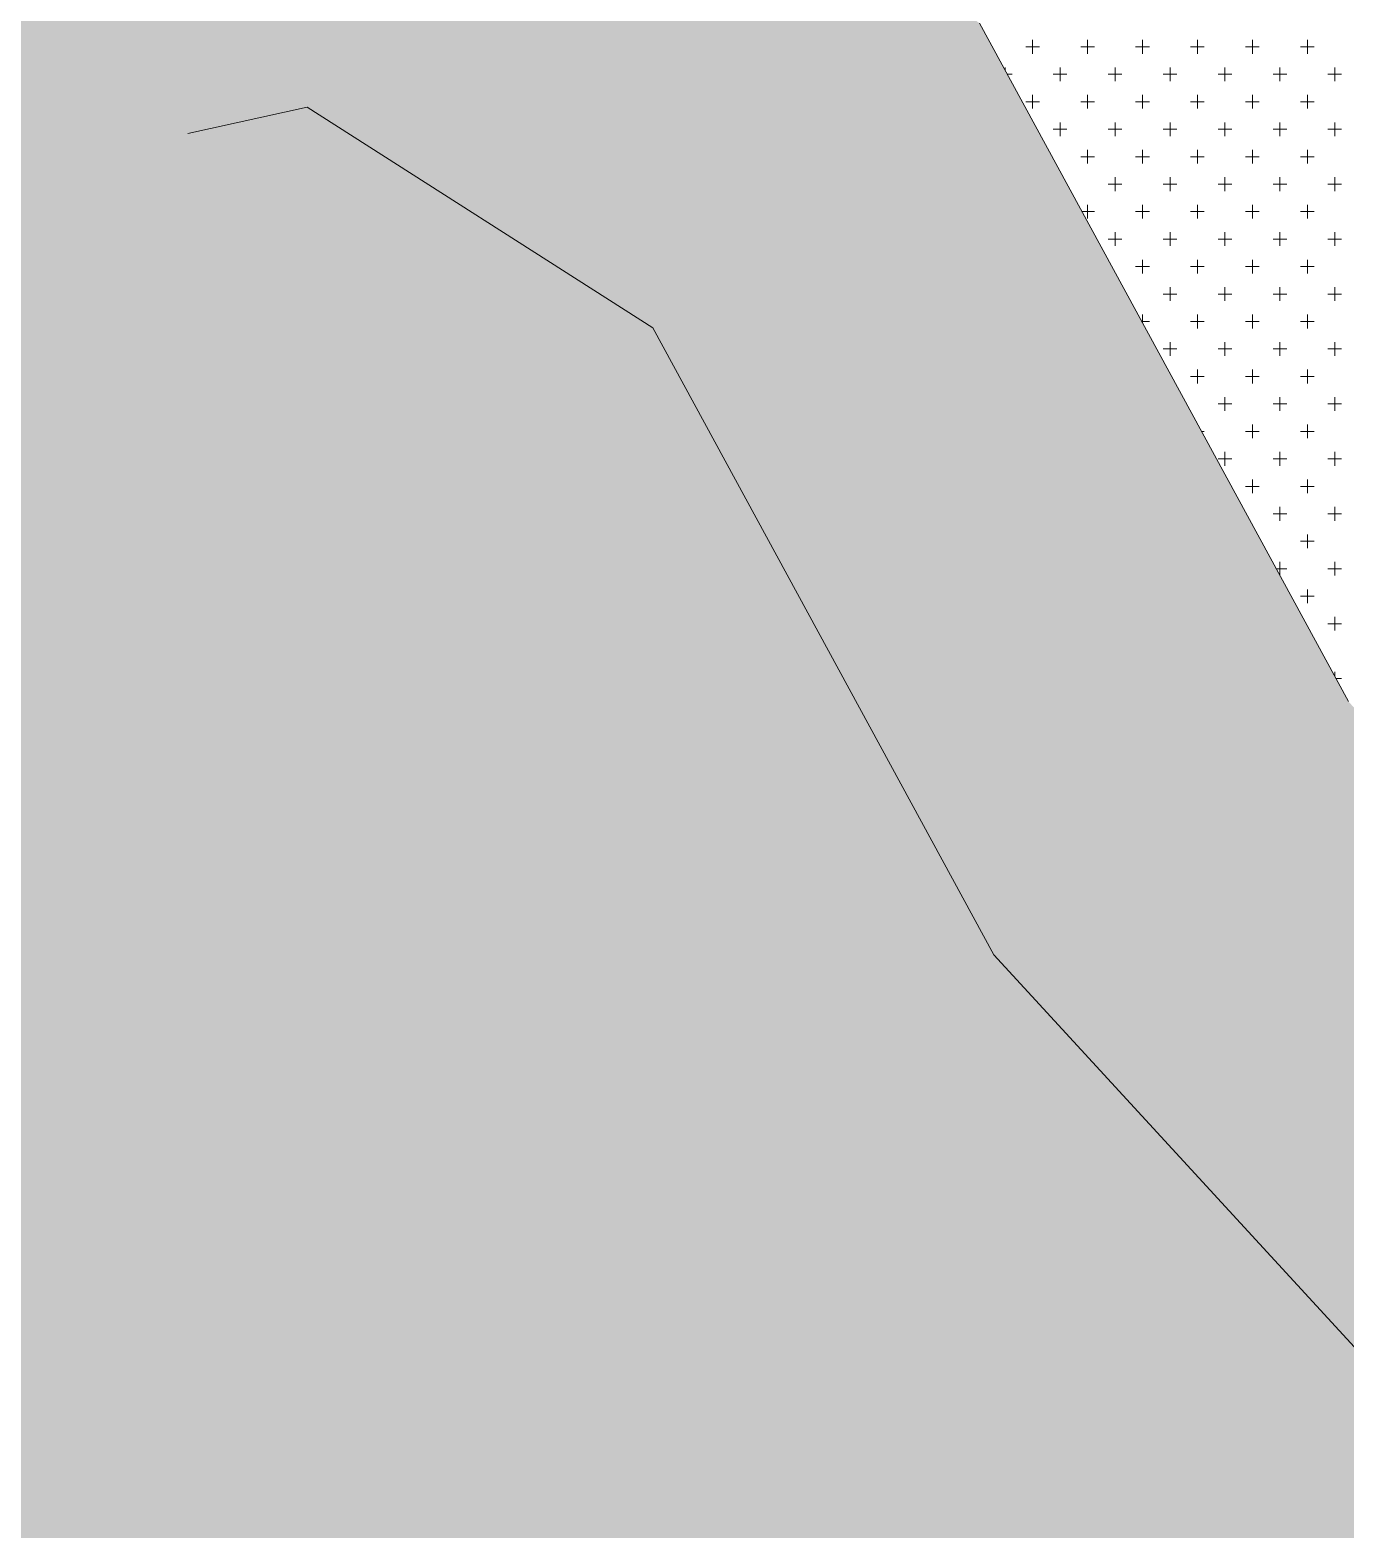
# Model space of a CAD drawing. Header units: metres. Extents: x 476631 to 477421, y 4483749 to 4484052.
# Drawn here: x 477063.91 to 477094.31, y 4483863.3 to 4483897.95 of the extents above; entities that cross this region are included whole.
import ezdxf

# ---------------------------------------------------------------- set-up
doc = ezdxf.new("R2010")
doc.units = ezdxf.units.M
for name, color, linetype, lineweight in [('M2', 1, 'Continuous', 25), ('PL_SAĞLIK', 150, 'Continuous', 0), ('serbest', 10, 'Continuous', 0), ('TK_PARSEL', 1, 'Continuous', 0), ('ZC_10', 1, 'Continuous', 0)]:
    doc.layers.add(name, color=color, linetype=linetype, lineweight=lineweight)

msp = doc.modelspace()

# ---------------------------------------------------------------- hatches: boundary and pattern name
at = {"layer": 'M2', "true_color": 0x636466}
h = msp.add_hatch(color=251, dxfattribs=at)
h.dxf.hatch_style = 1
h.paths.add_polyline_path([(477085.863, 4483898.107), (477069.294, 4483908.685), (477059.816, 4483899.8), (477060.732, 4483897.862), (477067.557, 4483895.559), (477070.319, 4483896.168), (477078.309, 4483891.066), (477086.191, 4483876.57), (477094.387, 4483882.428), (477094.387, 4483882.428), (477094.387, 4483882.428)])
at = {"layer": 'serbest', "true_color": 0x636466}
h = msp.add_hatch(color=251, dxfattribs=at)
h.dxf.hatch_style = 1
h.paths.add_polyline_path([(477208.013, 4483863.192), (477208.013, 4483863.192), (477175.667, 4483827.152), (477177.072, 4483826.44), (477177.259, 4483826.44), (477177.259, 4483826.345), (477210.881, 4483809.295), (477210.914, 4483809.295), (477210.914, 4483809.278), (477213.385, 4483808.025), (477213.454, 4483808.025), (477213.454, 4483807.99), (477213.766, 4483807.832), (477214.359, 4483796.321), (477214.089, 4483796.014), (477214.089, 4483795.96), (477214.041, 4483795.96), (477203.294, 4483783.79), (477207.946, 4483770.215), (477210.643, 4483768.256), (477025.328, 4483842.425), (477060.732, 4483897.862), (477067.557, 4483895.559), (477070.319, 4483896.168), (477078.309, 4483891.066), (477086.191, 4483876.57), (477094.387, 4483882.428), (477105.543, 4483870.29), (477127.469, 4483857.654), (477140.884, 4483857.609), (477147.759, 4483850.069), (477147.681, 4483844.807), (477161.676, 4483835.982), (477175.667, 4483827.152)])
h = msp.add_hatch(color=251, dxfattribs=at)
h.dxf.hatch_style = 1
h.paths.add_polyline_path([(477140.884, 4483857.609), (477127.469, 4483857.654), (477105.543, 4483870.29), (477094.387, 4483882.428), (477086.191, 4483876.57), (477099.22, 4483862.393), (477119.208, 4483850.874), (477133.807, 4483841.811), (477142.293, 4483836.384), (477142.293, 4483836.384), (477147.681, 4483844.807), (477147.759, 4483850.069)])
at = {"layer": 'TK_PARSEL', "true_color": 0x136734}
h = msp.add_hatch(color=116, dxfattribs=at)
h.dxf.hatch_style = 1
h.paths.add_polyline_path([(477133.807, 4483841.811), (477119.208, 4483850.874), (477099.22, 4483862.393), (477086.191, 4483876.57), (477078.309, 4483891.066), (477070.319, 4483896.168), (477067.557, 4483895.559), (477060.732, 4483897.862), (477025.328, 4483842.425), (477210.643, 4483768.256), (477207.946, 4483770.215), (477203.294, 4483783.79), (477203.246, 4483783.929), (477214.359, 4483796.321), (477177.859, 4483814.83), (477167.871, 4483820.025)])

# ---------------------------------------------------------------- linework, layer by layer
at = {"layer": 'PL_SAĞLIK'}
msp.add_line((477094.387, 4483882.428), (477085.863, 4483898.107), dxfattribs=at)
at = {"layer": 'PL_SAĞLIK', "linetype": 'Continuous'}
for p, q in [((477086.93, 4483897.56), (477087.248, 4483897.56)), ((477087.089, 4483897.401), (477087.089, 4483897.719)), ((477088.2, 4483897.56), (477088.517, 4483897.56)), ((477088.359, 4483897.401), (477088.359, 4483897.719)), ((477089.47, 4483897.56), (477089.787, 4483897.56)), ((477089.629, 4483897.401), (477089.629, 4483897.719)), ((477090.74, 4483897.56), (477091.057, 4483897.56)), ((477090.899, 4483897.401), (477090.899, 4483897.719)), ((477092.01, 4483897.56), (477092.327, 4483897.56)), ((477092.169, 4483897.401), (477092.169, 4483897.719)), ((477093.28, 4483897.56), (477093.597, 4483897.56)), ((477093.439, 4483897.401), (477093.439, 4483897.719)), ((477086.454, 4483897.02), (477086.454, 4483897.084)), ((477086.506, 4483896.925), (477086.612, 4483896.925)), ((477087.565, 4483896.925), (477087.882, 4483896.925)), ((477087.724, 4483896.766), (477087.724, 4483897.084)), ((477088.835, 4483896.925), (477089.153, 4483896.925)), ((477088.994, 4483896.766), (477088.994, 4483897.084)), ((477090.105, 4483896.925), (477090.422, 4483896.925)), ((477090.264, 4483896.766), (477090.264, 4483897.084)), ((477091.375, 4483896.925), (477091.692, 4483896.925)), ((477091.534, 4483896.766), (477091.534, 4483897.084)), ((477092.645, 4483896.925), (477092.962, 4483896.925)), ((477092.804, 4483896.766), (477092.804, 4483897.084)), ((477093.915, 4483896.925), (477094.232, 4483896.925)), ((477094.074, 4483896.766), (477094.074, 4483897.084)), ((477086.93, 4483896.29), (477087.248, 4483896.29)), ((477087.089, 4483896.131), (477087.089, 4483896.449)), ((477088.2, 4483896.29), (477088.517, 4483896.29)), ((477088.359, 4483896.131), (477088.359, 4483896.449)), ((477089.47, 4483896.29), (477089.787, 4483896.29)), ((477089.629, 4483896.131), (477089.629, 4483896.449)), ((477090.74, 4483896.29), (477091.057, 4483896.29)), ((477090.899, 4483896.131), (477090.899, 4483896.449)), ((477092.01, 4483896.29), (477092.327, 4483896.29)), ((477092.169, 4483896.131), (477092.169, 4483896.449)), ((477093.28, 4483896.29), (477093.597, 4483896.29)), ((477093.439, 4483896.131), (477093.439, 4483896.449)), ((477087.724, 4483895.496), (477087.724, 4483895.814)), ((477088.994, 4483895.496), (477088.994, 4483895.814)), ((477090.264, 4483895.496), (477090.264, 4483895.814)), ((477091.534, 4483895.496), (477091.534, 4483895.814)), ((477092.804, 4483895.496), (477092.804, 4483895.814)), ((477094.074, 4483895.496), (477094.074, 4483895.814)), ((477087.565, 4483895.655), (477087.882, 4483895.655)), ((477088.835, 4483895.655), (477089.153, 4483895.655)), ((477090.105, 4483895.655), (477090.422, 4483895.655)), ((477091.375, 4483895.655), (477091.692, 4483895.655)), ((477092.645, 4483895.655), (477092.962, 4483895.655)), ((477093.915, 4483895.655), (477094.232, 4483895.655)), ((477088.359, 4483894.861), (477088.359, 4483895.179)), ((477089.629, 4483894.861), (477089.629, 4483895.179)), ((477090.899, 4483894.861), (477090.899, 4483895.179)), ((477092.169, 4483894.861), (477092.169, 4483895.179)), ((477093.439, 4483894.861), (477093.439, 4483895.179)), ((477088.2, 4483895.02), (477088.517, 4483895.02)), ((477089.47, 4483895.02), (477089.787, 4483895.02)), ((477090.74, 4483895.02), (477091.057, 4483895.02)), ((477092.01, 4483895.02), (477092.327, 4483895.02)), ((477093.28, 4483895.02), (477093.597, 4483895.02)), ((477088.835, 4483894.385), (477089.153, 4483894.385)), ((477088.994, 4483894.226), (477088.994, 4483894.544)), ((477090.105, 4483894.385), (477090.422, 4483894.385)), ((477090.264, 4483894.226), (477090.264, 4483894.544)), ((477091.375, 4483894.385), (477091.692, 4483894.385)), ((477091.534, 4483894.226), (477091.534, 4483894.544)), ((477092.645, 4483894.385), (477092.962, 4483894.385)), ((477092.804, 4483894.226), (477092.804, 4483894.544)), ((477093.915, 4483894.385), (477094.232, 4483894.385)), ((477094.074, 4483894.226), (477094.074, 4483894.544)), ((477088.232, 4483893.75), (477088.517, 4483893.75)), ((477088.359, 4483893.591), (477088.359, 4483893.909)), ((477089.47, 4483893.75), (477089.787, 4483893.75)), ((477089.629, 4483893.591), (477089.629, 4483893.909)), ((477090.74, 4483893.75), (477091.057, 4483893.75)), ((477090.899, 4483893.591), (477090.899, 4483893.909)), ((477092.01, 4483893.75), (477092.327, 4483893.75)), ((477092.169, 4483893.591), (477092.169, 4483893.909)), ((477093.28, 4483893.75), (477093.597, 4483893.75)), ((477093.439, 4483893.591), (477093.439, 4483893.909)), ((477088.835, 4483893.115), (477089.153, 4483893.115)), ((477088.994, 4483892.956), (477088.994, 4483893.274)), ((477090.105, 4483893.115), (477090.422, 4483893.115)), ((477090.264, 4483892.956), (477090.264, 4483893.274)), ((477091.375, 4483893.115), (477091.692, 4483893.115)), ((477091.534, 4483892.956), (477091.534, 4483893.274)), ((477092.645, 4483893.115), (477092.962, 4483893.115)), ((477092.804, 4483892.956), (477092.804, 4483893.274)), ((477093.915, 4483893.115), (477094.232, 4483893.115)), ((477094.074, 4483892.956), (477094.074, 4483893.274)), ((477089.47, 4483892.48), (477089.787, 4483892.48)), ((477089.629, 4483892.321), (477089.629, 4483892.639)), ((477090.74, 4483892.48), (477091.057, 4483892.48)), ((477090.899, 4483892.321), (477090.899, 4483892.639)), ((477092.01, 4483892.48), (477092.327, 4483892.48)), ((477092.169, 4483892.321), (477092.169, 4483892.639)), ((477093.28, 4483892.48), (477093.597, 4483892.48)), ((477093.439, 4483892.321), (477093.439, 4483892.639)), ((477090.264, 4483891.686), (477090.264, 4483892.004)), ((477091.534, 4483891.686), (477091.534, 4483892.004)), ((477092.804, 4483891.686), (477092.804, 4483892.004)), ((477094.074, 4483891.686), (477094.074, 4483892.004)), ((477090.105, 4483891.845), (477090.422, 4483891.845)), ((477091.375, 4483891.845), (477091.692, 4483891.845)), ((477092.645, 4483891.845), (477092.962, 4483891.845)), ((477093.915, 4483891.845), (477094.232, 4483891.845)), ((477089.629, 4483891.18), (477089.629, 4483891.369)), ((477090.899, 4483891.051), (477090.899, 4483891.369)), ((477092.169, 4483891.051), (477092.169, 4483891.369)), ((477093.439, 4483891.051), (477093.439, 4483891.369)), ((477089.613, 4483891.21), (477089.787, 4483891.21)), ((477090.74, 4483891.21), (477091.057, 4483891.21)), ((477092.01, 4483891.21), (477092.327, 4483891.21)), ((477093.28, 4483891.21), (477093.597, 4483891.21)), ((477090.105, 4483890.575), (477090.422, 4483890.575)), ((477090.264, 4483890.416), (477090.264, 4483890.734)), ((477091.375, 4483890.575), (477091.692, 4483890.575)), ((477091.534, 4483890.416), (477091.534, 4483890.734)), ((477092.645, 4483890.575), (477092.962, 4483890.575)), ((477092.804, 4483890.416), (477092.804, 4483890.734)), ((477093.915, 4483890.575), (477094.232, 4483890.575)), ((477094.074, 4483890.416), (477094.074, 4483890.734)), ((477090.74, 4483889.94), (477091.057, 4483889.94)), ((477090.899, 4483889.781), (477090.899, 4483890.099)), ((477092.01, 4483889.94), (477092.327, 4483889.94)), ((477092.169, 4483889.781), (477092.169, 4483890.099)), ((477093.28, 4483889.94), (477093.597, 4483889.94)), ((477093.439, 4483889.781), (477093.439, 4483890.099)), ((477091.375, 4483889.305), (477091.692, 4483889.305)), ((477091.534, 4483889.146), (477091.534, 4483889.464)), ((477092.645, 4483889.305), (477092.962, 4483889.305)), ((477092.804, 4483889.146), (477092.804, 4483889.464)), ((477093.915, 4483889.305), (477094.232, 4483889.305)), ((477094.074, 4483889.146), (477094.074, 4483889.464)), ((477090.994, 4483888.67), (477091.057, 4483888.67)), ((477092.01, 4483888.67), (477092.327, 4483888.67)), ((477092.169, 4483888.511), (477092.169, 4483888.829)), ((477093.28, 4483888.67), (477093.597, 4483888.67)), ((477093.439, 4483888.511), (477093.439, 4483888.829)), ((477091.534, 4483887.876), (477091.534, 4483888.194)), ((477092.804, 4483887.876), (477092.804, 4483888.194)), ((477094.074, 4483887.876), (477094.074, 4483888.194)), ((477091.375, 4483888.035), (477091.692, 4483888.035)), ((477092.645, 4483888.035), (477092.962, 4483888.035)), ((477093.915, 4483888.035), (477094.232, 4483888.035)), ((477092.169, 4483887.241), (477092.169, 4483887.559)), ((477093.439, 4483887.241), (477093.439, 4483887.559)), ((477092.01, 4483887.4), (477092.327, 4483887.4)), ((477093.28, 4483887.4), (477093.597, 4483887.4)), ((477092.645, 4483886.765), (477092.962, 4483886.765)), ((477092.804, 4483886.606), (477092.804, 4483886.924)), ((477093.915, 4483886.765), (477094.232, 4483886.765)), ((477094.074, 4483886.606), (477094.074, 4483886.924)), ((477093.28, 4483886.13), (477093.597, 4483886.13)), ((477093.439, 4483885.971), (477093.439, 4483886.289)), ((477092.72, 4483885.495), (477092.962, 4483885.495)), ((477092.804, 4483885.34), (477092.804, 4483885.654)), ((477093.915, 4483885.495), (477094.232, 4483885.495)), ((477094.074, 4483885.336), (477094.074, 4483885.654)), ((477093.28, 4483884.86), (477093.597, 4483884.86)), ((477093.439, 4483884.701), (477093.439, 4483885.019)), ((477094.074, 4483884.066), (477094.074, 4483884.384)), ((477093.915, 4483884.225), (477094.232, 4483884.225)), ((477094.074, 4483883.004), (477094.074, 4483883.114)), ((477094.101, 4483882.955), (477094.232, 4483882.955))]:
    msp.add_line(p, q, dxfattribs=at)
at = {"layer": 'ZC_10'}
for p, q in [((477067.557, 4483895.559, 218.1), (477070.319, 4483896.168, 218.1)), ((477067.557, 4483895.559, 218.1), (477070.319, 4483896.168, 218.1)), ((477067.557, 4483895.559, 218.1), (477070.319, 4483896.168, 218.1)), ((477067.557, 4483895.559, 218.1), (477070.319, 4483896.168, 218.1)), ((477070.319, 4483896.168, 218.1), (477078.309, 4483891.066, 218.1)), ((477070.319, 4483896.168, 218.1), (477078.309, 4483891.066, 218.1)), ((477070.319, 4483896.168, 218.1), (477078.309, 4483891.066, 218.1)), ((477070.319, 4483896.168, 218.1), (477078.309, 4483891.066, 218.1)), ((477078.309, 4483891.066, 218.1), (477086.191, 4483876.57, 218.1)), ((477078.309, 4483891.066, 218.1), (477086.191, 4483876.57, 218.1)), ((477078.309, 4483891.066, 218.1), (477086.191, 4483876.57, 218.1)), ((477078.309, 4483891.066, 218.1), (477086.191, 4483876.57, 218.1)), ((477086.191, 4483876.57, 218.1), (477099.22, 4483862.393, 218.1)), ((477086.191, 4483876.57, 218.1), (477099.22, 4483862.393, 218.1)), ((477086.191, 4483876.57, 218.1), (477099.22, 4483862.393, 218.1)), ((477086.191, 4483876.57, 218.1), (477099.22, 4483862.393, 218.1))]:
    msp.add_line(p, q, dxfattribs=at)

doc.saveas('drawing.dxf')
